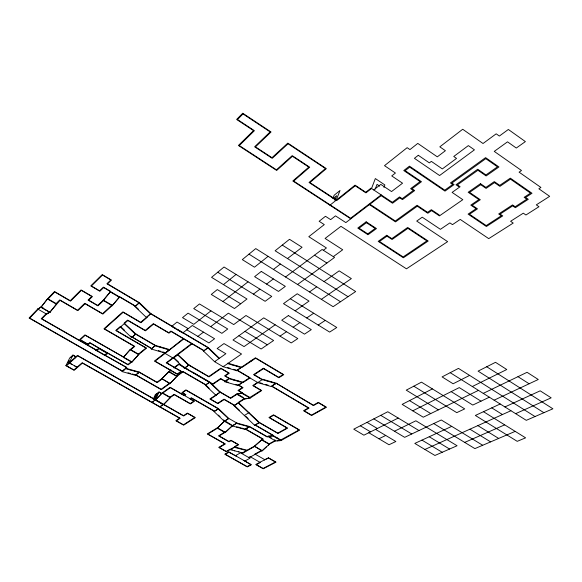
<?xml version="1.0" encoding="UTF-8"?>
<svg xmlns="http://www.w3.org/2000/svg" width="582" height="582" viewBox="0 0 582 582"><rect width="100%" height="100%" fill="white"/><g stroke="black" fill="none" stroke-linecap="round" stroke-linejoin="round"><path stroke-width="0.87" d="M271.649 382.345L271.699 381.879M203.504 351.084L207.905 347.854L219.065 358.519L219.349 358.185L208.189 347.512L203.504 351.084L214.598 361.684L223.175 366.725L236.874 370.749L236.925 370.283L258.001 382.701L271.372 386.601L271.423 386.135L308.409 407.982L303.557 410.732L311.632 415.49L326.473 407.24L318.281 402.373L313.32 405.196L276.159 383.189L262.729 379.246L253.388 385.655L261.711 390.544L250.1 398.103L244.927 398.976L236.772 394.225L242.316 392.726L238.605 390.558L243.065 387.685L238.496 385.008L235.754 384.426M274.922 384.396L274.966 383.924M271.372 386.601L276.159 383.189L313.48 405.574L318.449 402.759L325.811 407.138L311.472 415.112L304.204 410.834L309.057 408.084L271.663 385.99M267.167 381.035L267.218 380.563M258.001 382.701L258.059 382.236M247.292 428.207L247.343 427.763M244.942 451.85L244.993 451.414M232.502 426.009L236.779 423.012L232.502 426.009L245.153 429.458L249.489 426.504L236.779 423.012L228.813 418.436L218.497 408.666L185.884 389.889L181.897 392.668L185.272 394.603L183.963 395.505L170.293 387.656L162.778 393.039M217.763 428.01L207.883 434.056L225.365 443.964L219.319 447.493L226.223 451.392L230.232 449.1L230.559 449.755L242.869 453L247.023 450.694L247.074 450.257L234.713 446.976L234.328 446.758L238.096 444.597L231.105 440.618L229.039 441.818L218.541 435.853L224.863 432.062L225.256 432.288L232.553 425.566L223.481 419.942M245.153 429.458L245.204 429.021L262.751 439.09L254.378 446.183L243.611 452.185M242.869 453L242.92 452.57L243.305 452.781L241.85 453.596M230.559 449.755L234.713 446.976M234.677 450.839L234.728 450.403M224.783 381.741L229.272 378.307L224.783 381.741L238.213 385.611L242.759 382.221L229.272 378.307L225.241 375.943L229.33 373.178L220.818 368.18L208.785 376.518L188.888 364.914L177.51 354.263M240.948 428.316L240.999 427.872M238.78 451.923L238.831 451.487M238.227 381.385L238.278 380.919M238.213 385.611L238.271 385.153L242.425 387.583L237.965 390.464L250.311 397.673M240.293 368.442L240.351 367.977M233.549 425.377L233.608 424.925M236.874 370.749L241.501 367.198L227.744 363.132M236.728 427.159L236.779 426.715M233.731 380.082L233.782 379.617M236.874 366.318L236.925 365.852M232.283 364.965L232.342 364.492M226.995 380.257L227.053 379.799M223.233 366.26L223.175 366.725L241.552 354.009L223.997 343.569L217.137 348.538L225.867 353.711L214.598 361.684L214.882 361.342M151.335 349.055L155.416 345.402L151.335 349.055L165.223 353.121L169.362 349.506L155.416 345.402L135.832 333.981L124.177 323.112L127.625 320.093L145.238 330.401L153.335 323.65L168.765 332.729L170.861 331.056L204.006 350.59M164.662 348.603L164.728 348.145M165.223 353.121L183.33 338.688M168.278 350.757L168.344 350.299M160.014 347.236L160.079 346.777M153.335 347.469L153.408 347.003M138.218 373.208L138.283 372.771M131.481 361.64L127.938 364.485L99.558 348.4L95.695 350.189L126.832 367.46L122.125 371.6L135.453 375.354L139.214 372.051L125.828 368.261L125.414 368.02L126.229 367.366L41.249 318.732L46.436 313.458L46.873 313.713L50.081 311.93L60.033 300.334L77.843 310.664L85.037 303.709L102.861 314.105L112.348 305.375L119.761 296.776L135.511 306.081M134.697 371.229L134.762 370.792M135.453 375.354L139.214 372.051L156.995 382.243L161.825 378.678L170.955 369.846M130.23 369.97L130.303 369.526M123.937 370.159L124.002 369.716M122.125 371.6L125.828 368.261M247.074 450.257L247.452 450.475L254.763 446.409L254.378 446.183L261.995 450.934L269.531 444.073L275.883 440.589L274.588 439.847M261.995 450.934L266.418 446.801M254.283 446.539L261.791 439.636L269.531 444.073L268.287 445.165M214.096 411.634L218.497 408.666L214.096 411.634L224.361 421.346L228.813 418.436L224.623 421.019L217.261 428.141L225.154 432.637L232.553 425.566M225.154 432.637L225.256 432.288L219.13 435.954L228.857 441.483L230.916 440.276L238.693 444.699L226.405 451.719L218.73 447.391L224.776 443.862L207.294 433.954L217.37 427.785L224.601 431.909M217.261 428.141L224.623 421.019L224.361 421.346M139.025 372.196L157.213 382.614L162.233 378.911L161.825 378.678L169.879 383.72L177.052 376.168L183.054 371.818L205.621 384.906L209.578 382.199M161.934 393.614L159.024 391.955L155.423 400.118L163.455 404.679L170.439 397.419L174.309 394.705L190.423 403.923L194.41 401.245L170.082 387.285L162.371 392.806L155.54 399.776L151.822 402.431M169.879 383.72L177.052 376.168L168.838 371.418L161.701 379.02M163.455 404.679L170.439 397.419L162.371 392.806L155.423 400.118M175.64 328.277L150.847 313.625L140.677 322.297L122.897 311.857L103.938 328.808L134.151 346.305L130.346 349.44L123.319 357.37L131.772 362.23L138.843 354.351L146.584 348.123L116.364 330.569L127.873 320.522L145.471 330.831L153.575 324.079L168.998 333.159L171.093 331.478L203.787 350.75M383.953 187.44L384.884 184.952L375.332 178.558L371.542 188.495L365.933 192.875L355.246 185.782L336.68 200.594L309.035 182.472L325.454 168.554L288.046 143.769L272.216 158.34L254.618 146.802L270.164 131.925L243 113.919L237.485 119.521L254.414 130.695L239.26 145.536L276.443 169.82L292.2 155.634L309.697 167.187L293.67 181.067L350.59 218.243L381.152 194.897M131.772 362.23L138.843 354.351L130.346 349.44L123.319 357.37M375.274 189.034L377.049 184.363L379.704 186.145M333.988 198.862L334.599 197.342L336.643 195.698L334.825 200.266M336.149 200.244L340.026 190.496L334.133 195.254L332.839 198.484M139.149 302.858L106.892 283.761L110.813 279.978L102.497 275.046L91.403 285.988L99.587 290.804L103.414 287.122L110.696 291.422L103.196 300.436L112.202 305.725L119.565 296.958M112.202 305.725L111.904 305.106L102.607 313.676L84.768 303.273L77.573 310.235L59.757 299.897L56.148 303.571M103.196 300.436L110.5 291.604M154.586 399.31L155.67 396.866L156.834 396.029L155.27 396.64L153.823 399.892M154.623 399.878L156.434 395.804M155.707 395.665L156.973 393.949L156.573 393.723L155.707 395.665L159.024 391.955M153.212 399.317L155.299 394.647L156.573 393.723M49.921 312.272L56.592 303.826L47.673 298.668L40.966 307.252L37.845 309.093L46.633 314.135L50.081 311.93L49.921 312.272L41.046 307.165L41.206 306.823L43.424 308.104M45.491 309.726L45.651 309.377L45.403 309.813M41.046 307.165L47.673 298.668L54.497 291.553L70.247 300.712L81.065 289.923L92.414 296.58L88.697 300.167L97.681 305.419L103.341 300.086L111.599 304.932M255.163 424.896L273.547 435.503L268.091 436.1L267.887 436.522L275.679 441.011L280.975 440.581L299.65 430.083L273.518 414.85L268.942 417.527L286.984 428.017L277.818 433.117L259.354 422.445L238.176 402.431L244.731 398.306L244.927 398.976M277.047 438.319L277.258 437.897M277.432 440.865L279.404 440.305L279.2 440.727M267.887 436.522L273.111 436.049L273.322 435.627M75.187 357.937L75.827 356.657L72.99 355.042L69.731 357.966L65.912 365.663L74.147 370.305L82.44 363.11L179.642 418.196L175.829 420.713L183.665 425.144L195.334 417.6L187.389 413.075L183.49 415.65L163.571 404.337L159.81 406.956M68.014 362.673L69.156 360.36M72.99 355.042L69.156 362.775L77.435 367.453M245.99 395.709L246.208 395.273M246.637 398.685L246.855 398.255M248.361 398.394L248.579 397.964M236.772 394.225L241.872 393.301L242.09 392.872M102.017 353.812L102.25 353.39M103.581 351.266L103.814 350.837M105.349 354.576L105.582 354.154L104.353 354.591M106.586 354.14L108.063 353.274L104.12 355.013M95.695 350.189L99.558 348.4M47.688 313.553L47.935 313.123M48.757 312.956L49.004 312.527M46.633 314.135L46.873 313.713L41.846 318.812L98.031 350.975M37.845 309.093L41.206 306.823M156.871 394.829L158.137 393.112L157.744 392.886M254.683 425.355L259.354 422.445L254.683 425.355L234.008 405.705L245.138 398.546M248.987 412.573L244.367 415.548L244.622 415.221M247.808 418.822L248.07 418.494L245.771 416.312M234.008 405.705L238.584 402.671M205.621 384.906L205.351 385.233L215.835 395.185L220.323 392.072L230.487 397.972L236.99 393.796L240.337 395.745M215.835 395.185L216.504 395.091L210.466 399.07L217.704 403.246L224.005 399.172L234.488 405.247M208.851 388.558L209.12 388.23L206.203 385.459M205.351 385.233L209.789 382.061L220.323 392.072L209.855 398.976L217.901 403.61L224.201 399.543L234.27 405.378L239.449 410.303M207.905 347.854L208.189 347.512L177.19 329.194M184.429 368.297L188.888 364.914L184.429 368.297L173.538 357.959L192.045 343.831M173.538 357.959L177.932 354.511M131.627 337.596L135.832 333.981L131.627 337.596L120.467 327.048L120.772 326.72L124.497 330.241L124.192 330.569M146.431 317.459L150.847 313.625L139.353 302.676L135.002 306.59L146.431 317.459L147.181 317.386L140.917 322.726L123.144 312.294L104.556 328.895L134.769 346.399L130.775 349.687M124.613 323.366L124.315 323.694L135.526 334.315M135.002 306.59L139.353 302.676L107.546 283.841L111.468 280.066L102.228 274.58L90.763 285.9L99.849 291.255L103.676 287.573L135.315 306.256L138.487 309.282M48.124 298.922L54.773 291.997L70.517 301.149L81.335 290.374L91.774 296.493L88.064 300.086L97.943 305.856L103.792 300.348M70.888 357.53L73.237 355.427L75.056 356.453M65.912 365.663L77.442 355.413L162.902 403.959M69.571 363.008L77.697 355.798L155.358 399.907M72.008 364.383L69.411 363.153L66.486 365.751L73.899 369.934L76.853 367.358L74.591 365.845M77.02 367.22L82.193 362.724L180.224 418.291L176.411 420.808L183.468 424.802L194.737 417.505L187.593 413.431L183.694 416.006L155.758 400.14L154.259 400.692M99.507 348.436L89.759 342.594L88.006 344.158L80.294 339.743L85.183 335.29L123.449 357.021M223.452 284.613L236.074 274.435M138.421 354.103L145.966 348.029L115.738 330.481L120.336 326.466L120.772 326.72M329.929 205.213L355.049 185.149L365.751 192.249L371.01 188.139L392.297 202.318L399.543 196.912L402.198 198.695L413.315 190.452L410.63 188.648L420.088 181.591L403.77 170.548L409.466 166.154L444.772 190.154L452.694 184.479L450.446 182.944L485.592 157.627L498.956 166.954L486.137 175.946L477.924 170.257L457.401 184.894L460.1 186.742L452.112 192.402L462.814 199.684L439.446 215.886L431.575 210.604L427.814 213.252L417.287 206.203L395.534 221.888L369.403 204.624M268.12 256.342L254.487 267.196L242.301 259.623L255.753 248.594L340.514 301.731M210.96 310.875L193.777 324.341L182.508 317.641L188.073 313.152L221.873 333.341L227.751 328.99L193.726 308.598L199.473 303.957L233.724 324.567L245.975 315.502L291.226 342.936L297.802 338.579L263.755 317.852L232.996 339.99L244.054 346.588L275.177 324.807M222.906 301.512L248.048 281.812M373.68 189.921L380.81 184.392L391.541 191.565L402.555 183.206L391.73 175.917L395.433 173.043L384.498 165.666L407.16 147.675L409.954 149.589L417.781 143.405L437.315 156.842L445.405 150.702L439.817 146.839L462.712 129.262L483.024 143.514L496.191 133.816L499.356 136.057L508.348 129.473L525.386 141.593L516.285 148.039L507.519 141.833L494.249 151.393L521.501 170.519L519.093 172.156L540.911 187.448L538.859 188.786L549.648 196.338L536.298 204.864L538.961 206.712L525.932 214.998L523.291 213.179L510.603 221.284L513.222 223.073L488.734 238.635L460.231 219.421L452.49 224.637L449.893 222.891L440.414 229.323L422.234 217.188L416.712 221.08L447.631 241.639L406.454 268.826L340.957 226.325L325.083 238.438L342.703 249.758L333.319 256.64M273.431 269.43L280.393 264.039M287.486 258.553L302.065 247.27L289.516 239.297L275.119 250.769L348.029 296.682M183.767 338.95L155.067 361.153L177.277 374L180.922 371.345L166.219 362.819L191.609 343.569M381.69 195.254L345.839 222.6L335.487 215.864L330.649 219.64L325.476 216.286L319.147 221.284L324.29 224.608L308.802 236.692L326.429 247.968L323.352 250.282M197.887 336.389L203.482 332.133M210.677 326.655L228.377 313.174L273.62 340.499L261.136 349.004L238.947 335.705M253.41 294.114L259.943 289.138M266.585 284.074L273.351 278.923M285.536 276.988L322.101 249.482L334.555 257.433L297.562 284.489M173.778 367.751L178.79 364.034L184.218 367.184M169.246 371.658L170.657 370.61M174.193 367.991L179.009 364.419L212.663 383.945L220.629 378.54L225.059 381.13M176.644 375.936L182.843 371.432L205.832 384.767M155.881 394.742L159.242 392.319L161.396 393.548M152.404 402.526L153.495 401.747L153.095 401.522M309.5 291.946L316.717 286.81M324.065 281.586L339.161 270.848L351.353 278.603L321.359 299.344M170.039 397.186L174.098 394.334L190.219 403.559L193.806 401.151L190.183 399.07L191.493 398.175L214.358 411.307M295.139 310.824L309.035 301.098L297.22 293.757L283.485 303.644L329.645 332.089L336.767 327.499L290.294 298.748M159.599 406.6L161.098 406.061M162.982 404.243L161.876 405.014L162.276 405.239M184.567 395.6L185.876 394.698L182.501 392.763L186.087 390.267L218.294 408.797M280.022 336.141L286.526 331.711M293.146 327.208L299.875 322.624M306.721 317.961L313.683 313.218M189.979 398.699L191.289 397.812L214.562 411.176M236.925 370.283L255.44 357.792L283.761 374.67L278.873 377.74L263.559 368.639M318.223 325.047L325.265 320.384M238.94 384.709L249.831 377.602L237.158 370.13M263.799 368.479L254.232 374.728L262.678 379.719L276.108 383.654M250.027 378.002L243.181 382.461L242.759 382.221M237.398 394.036L230.676 398.343L220.112 392.21M257.586 382.454L252.741 385.553L261.063 390.442L249.904 397.433M272.369 385.546L275.206 383.778M262.176 439.854L263.355 439.192L245.422 428.89L249.489 426.504L267.116 436.646L268.484 436.325L267.284 436.995L249.278 426.628M235.419 455.684L240.512 452.84L250.02 458.223L244.869 461.024M236.365 456.223L228.915 452.236L225.314 454.287L247.146 466.597L250.835 464.625L243.923 460.493M241.465 453.378L242.92 452.57M269.146 443.855L275.497 440.363M248.689 457.474L250.158 456.674L259.928 462.304M261.696 450.366L254.341 454.389L254.72 454.6M280.786 439.934L299.01 429.982L273.693 415.221L269.568 417.629L287.61 428.119L277.992 433.474L259.135 422.568M249.067 457.685L262.082 450.584L255.098 446.598M432.39 388.9L402.155 404.381L423.26 417.214L478.455 390.377M469.616 375.412L453.109 383.771L442.087 376.903L458.463 368.391L535.011 416.552M398.226 418.058L363.903 435.183L353.747 429.167L387.772 411.75L418.96 430.564M412.74 410.819L459.263 387.605L481.001 401.165M472.3 386.521L506.777 369.519L495.493 362.317L478.091 371.127L543.879 412.703M378.94 438.763L385.728 435.467M394.451 431.226L415.883 420.801L457.074 445.747L434.936 455.466L414.813 443.419L451.727 426.366M483.242 393.374L527.066 372.305L538.27 379.486L494.111 400.183M489.353 397.2L472.788 405.057L451.181 391.642M500.185 403.988L475.349 415.453L517.223 441.338L525.604 437.839L483.489 411.7M504.907 406.942L540.183 390.828L551.169 397.841L515.637 413.664M424.904 449.457L510.938 410.725M464.691 442.407L504.681 424.853M515.179 431.371L474.89 448.606L433.714 423.572M230.618 449.319L232.262 449.755M234.662 447.413L247.023 450.694M237.623 426.948L240.155 427.639M241.843 428.097L244.367 428.788M236.728 423.463L249.438 426.948M128.025 372.8L130.521 373.506M132.187 373.971L134.689 374.677M125.756 368.704L139.142 372.487M229.213 378.773L242.709 382.68M228.202 382.243L224.841 381.275L220.833 378.933L212.867 384.331L184.712 367.962L183.505 366.813M259.725 382.723L262.235 383.458M265.574 384.433L268.084 385.16M158.348 350.626L160.952 351.39M162.691 351.899L165.295 352.656M227.686 363.605L241.443 367.671M155.343 345.868L169.297 349.964M227.511 367.518L230.079 368.268M233.506 369.279L236.074 370.028M155.27 396.64L155.67 396.866M255.309 454.28L264.832 459.693M264.315 459.969L268.586 458.114L275.432 462.013L263.093 468.452L256.335 464.625L260.467 462.428L260.089 462.217M162.254 393.156L170.322 397.761M122.373 371.018L29.689 318.114L38.528 308.911L38.085 308.664L29.1 318.034L122.198 371.163M99.326 348.822L107.83 353.703M224.521 421.375L232.451 425.915M135.708 374.772L161.098 389.293L169.595 383.138L170.002 383.378L161.309 389.656L135.519 374.91M40.966 307.252L49.834 312.359M162.509 379.064L169.318 382.985M124.912 357.857L84.921 334.876L79.698 339.655L88.26 344.559L90.014 342.994L128.171 364.87L131.903 361.88L125.567 358.236M261.696 439.985L269.444 444.43M130.215 349.789L138.712 354.7M254.938 425.027L281.179 440.159M273.111 436.049L280.975 440.581M269.262 436.776L271.75 438.21M47.513 299.01L56.439 304.175M168.715 371.767L176.935 376.518M185.767 368.086L187.317 368.988M192.744 372.145L194.293 373.047M195.843 373.95L197.393 374.844M198.942 375.746L201.27 377.1M202.82 378.002L204.369 378.904M205.919 379.806L208.24 381.159M132.114 337.102L151.604 348.436M151.407 348.596L130.688 336.098M169.362 349.506L169.791 349.753M241.872 393.301L250.1 398.103M135.635 334.148L155.212 345.562M188.677 365.067L208.989 376.91L221.022 368.581L228.682 373.077L224.601 375.848L229.053 378.453M240.81 396.022L243.269 397.455M241.501 367.198L241.923 367.453L255.636 358.214L283.085 374.568L278.698 377.332L263.377 368.224L253.577 374.626L262.438 379.864M150.636 313.8L207.97 347.68M110.354 291.96L119.419 297.307M188.233 328.685L177.044 322.05L171.661 326.393L182.777 332.962L192.307 325.491L214.591 338.731L208.923 342.929L186.786 329.812M360.338 425.791L370.552 431.866M250.697 360.993L251.126 361.247M368.799 432.746L389.016 444.75L395.862 441.505L375.528 429.385M367.031 422.365L377.311 428.498M373.833 418.88L404.665 437.337L441.272 419.986L482.689 445.266M244.993 331.354L267.327 344.791M380.744 415.344L411.75 433.976M421.965 440.116L442.204 452.279M429.225 436.762L449.58 449.035M240.679 303.804L217.304 289.574L211.259 294.448L234.473 308.533L246.986 299.002L211.564 277.352L224.026 267.007L271.75 296.413L265.137 301.309L217.741 272.223M409.532 400.605L430.76 413.569M438.384 409.859L406.243 390.158L421.477 382.156L464.712 408.884L456.768 412.645L413.795 386.193M469.914 429.196L490.611 441.876M477.851 425.617L498.665 438.435M248.965 254.159L333.137 306.699L355.675 291.531L282.255 245.087M491.768 407.873L502.455 414.544M450.206 372.684L526.288 420.335L552.9 408.79L486.712 366.755M314.52 255.185L326.88 263.049M517.987 376.67L529.125 383.778M350.779 218.832L292.819 180.987L308.824 167.107L292.426 156.282L276.676 170.446L238.409 145.464L253.548 130.63L236.619 119.456L242.738 113.228L271.045 131.99L255.476 146.875L271.983 157.693L287.814 143.107L326.335 168.635L309.893 182.552L336.476 199.982M369.919 204.224L395.287 220.993L417.054 205.271L427.588 212.328L431.349 209.673L439.235 214.962M381.152 195.661L392.552 203.242L399.79 197.858L402.453 199.633L414.682 190.576L411.998 188.772L421.47 181.715L405.159 170.664L409.713 167.15L444.99 191.122L454.098 184.603L451.858 183.068L485.781 158.668L497.479 166.83L485.948 174.935L477.727 169.238L455.982 184.77L458.689 186.611M218.235 408.993L228.559 418.764M218.352 415.09L220.061 416.705M209.52 382.389L220.054 392.399M177.648 354.845L188.604 365.249M173.822 357.624L178.667 362.222M139.047 303.011L150.542 313.96M238.314 402.999L259.099 422.772M261.296 271.43L254.61 276.668L278.48 291.437L285.326 286.366L261.296 271.43M418.298 155.299L414.406 158.319L439.585 175.524L474.439 149.843L468.357 145.595L453.756 156.478L456.535 158.399L442.342 168.925L431.335 161.381L429.356 162.88L418.298 155.299M164.641 353.165L154.448 361.058L177.488 374.386L181.54 371.44L166.838 362.913L173.16 358.126L164.641 353.165M366.158 221.815L357.777 228.064L368.02 234.735L376.474 228.573L366.158 221.815M366.42 222.702L359.05 228.195L367.759 233.869L375.186 228.442L366.42 222.702M386.724 235.288L378.198 241.363L403.384 257.775L428.192 241.035L407.669 227.46L391.832 238.627L386.724 235.288M386.972 236.154L379.464 241.501L403.151 256.938L426.882 240.897L407.902 228.348L392.072 239.493L386.972 236.154M288.374 315.568L281.717 320.224L304.495 334.148L311.297 329.638L288.374 315.568M480.485 183.679L468.175 192.264L478.884 199.59L470.787 205.111L476.091 208.72L468.095 214.111L486.392 226.507L502.732 215.9L500.098 214.096L512.691 205.875L515.346 207.709L528.289 199.299L525.611 197.444L532.006 193.26L510.319 178.15L499.734 185.367L494.307 181.606L485.897 187.411L480.485 183.679M480.674 184.676L469.594 192.395L480.303 199.721L472.191 205.242L477.487 208.851L469.478 214.249L486.217 225.59L501.32 215.762L498.687 213.965L512.531 204.908L515.194 206.741L526.826 199.168L524.149 197.313L530.537 193.129L510.487 179.161L499.909 186.364L494.489 182.61L486.079 188.401L480.674 184.676M228.733 451.908L224.739 454.186L247.321 466.917L251.417 464.727L228.733 451.908M268.426 457.787L255.745 464.523L263.253 468.772L276.028 462.123L268.426 457.787"/></g></svg>
